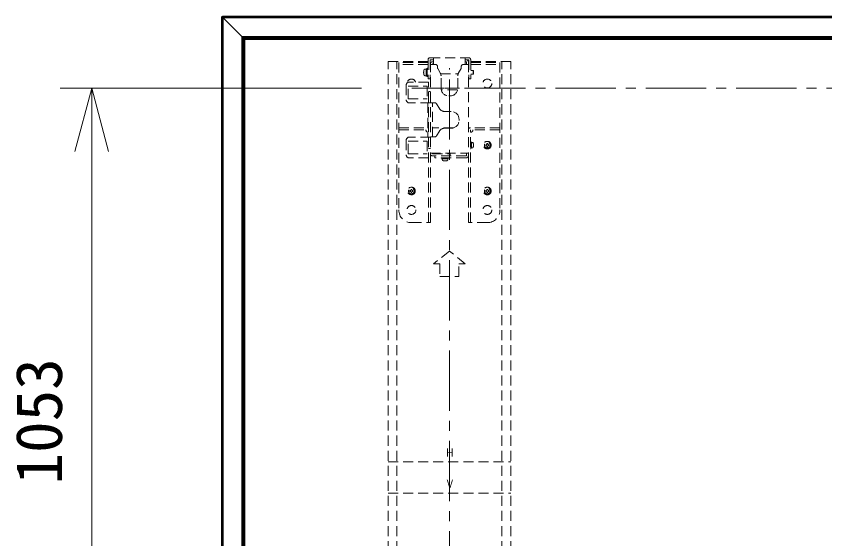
# Model space of a CAD drawing. Units: millimetres, scale not verified. Extents: x -62 to 63, y -57 to 57.
# Drawn here: x -53.04 to -21.07, y 12.24 to 32.9 of the extents above; entities that cross this region are included whole.
import ezdxf
from ezdxf.enums import TextEntityAlignment as Align

# ---------------------------------------------------------------- set-up
doc = ezdxf.new("R2010")
doc.units = ezdxf.units.MM
doc.header["$LTSCALE"] = 0.125
doc.linetypes.add('USER1', pattern=[28.575, 19.05, -3.175, 3.175, -3.175])
doc.linetypes.add('USER2', pattern=[4.7625, 3.175, -1.5875])
for name, color, linetype, lineweight in [('0-0_0', 7, 'Continuous', 20), ('0-4_SUNPO', 7, 'Continuous', 20), ('0-5_GAIKEI', 1, 'Continuous', 18)]:
    doc.layers.add(name, color=color, linetype=linetype, lineweight=lineweight)
doc.styles.add('ＭＳ ゴシック', font='')
doc.styles.get('ＭＳ ゴシック').set_extended_font_data('MS Gothic')

# ---------------------------------------------------------------- blocks, each defined once
blk = doc.blocks.new('_Open30')
at = {"layer": '0-0_0'}
blk.add_line((0, 0), (-1, 0), dxfattribs=at)
blk.add_lwpolyline([(-1, 0.26795), (0, 0), (-1, -0.26795)], dxfattribs=at)
blk = doc.blocks.new('D3')
at = {"layer": '0-4_SUNPO'}
for p, q in [((154.1021, 343.5532), (142.1918, 343.5532)), ((143.4418, 341.0532), (143.4418, 319.7282)), ((154.1021, 317.2282), (142.1918, 317.2282))]:
    blk.add_line(p, q, dxfattribs=at)
at = {"layer": '0-4_SUNPO', "xscale": 2.5, "yscale": 2.5}
for p, rotation in [((143.4418, 343.5532), 90), ((143.4418, 317.2282), 270)]:
    blk.add_blockref('_Open30', p, dxfattribs=dict(at, rotation=rotation))
at = {"layer": '0-4_SUNPO', "style": 'ＭＳ ゴシック'}
blk.add_text('1053', height=1.833, rotation=90, dxfattribs=at).set_placement((142.8168, 327.8907), align=Align.BOTTOM_LEFT)

msp = doc.modelspace()

# ---------------------------------------------------------------- linework, layer by layer
at = {"layer": '0-5_GAIKEI', "color": 7}
for p, q in [((-44.9213, 0.7574), (-44.9213, 32.8467)), ((-44.914, 32.8643), (-44.8912, 32.8872)), ((-44.8735, 32.8945), (-44.8588, 32.8945)), ((-44.8588, 32.8995), (10.8362, 32.8995))]:
    msp.add_line(p, q, dxfattribs=at)
at = {"layer": '0-5_GAIKEI'}
for p, q in [((-44.914, 32.8467), (-44.9213, 32.8467)), ((-44.9026, 32.8581), (-44.914, 32.8467)), ((-44.914, 32.8467), (-44.914, 0.7574)), ((-44.8787, 32.8342), (-44.9026, 32.8581)), ((-44.8787, 0.7699), (-44.8787, 32.8342)), ((-44.8529, 32.8342), (-44.8787, 32.8342)), ((-44.8735, 32.8872), (-44.8735, 32.8945)), ((-44.8588, 32.8872), (-44.8735, 32.8872)), ((-44.861, 0.7522), (-44.861, 32.8518)), ((-44.8588, 32.8577), (-44.8588, 32.8995)), ((10.8362, 32.8922), (-44.8588, 32.8922)), ((-44.8588, 32.8568), (10.8362, 32.8568)), ((10.8326, 32.8392), (-44.8553, 32.8392)), ((-44.0363, 32.0145), (-44.8442, 32.8224)), ((-44.1138, 32.092), (10.0912, 32.092)), ((-44.1138, 1.512), (-44.1138, 32.092)), ((10.0862, 32.087), (-44.1088, 32.087)), ((-44.1088, 32.087), (-44.1088, 1.517)), ((10.0737, 32.0745), (-44.0963, 32.0745)), ((-44.0963, 32.0745), (-44.0963, 1.5295)), ((-44.0488, 32.027), (10.0262, 32.027)), ((-44.0488, 1.577), (-44.0488, 32.027)), ((-44.0363, 32.0145), (10.0137, 32.0145)), ((-44.0363, 1.5895), (-44.0363, 32.0145)), ((-43.9963, 31.982), (-43.9963, 1.622))]:
    msp.add_line(p, q, dxfattribs=at)
at = {"layer": '0-5_GAIKEI', "color": 8, "linetype": 'USER2'}
for p, q in [((-38.3363, 1.0395), (-38.3363, 31.1145)), ((-38.3363, 31.1145), (-36.7538, 31.1145)), ((-37.9863, 1.0395), (-37.9863, 31.1145)), ((-36.7538, 31.0695), (-37.9113, 31.0695)), ((-37.9113, 31.0695), (-37.9113, 25.2395)), ((-36.7538, 31.177), (-36.7538, 30.427)), ((-36.6738, 31.257), (-35.1488, 31.257)), ((-36.6613, 24.7395), (-36.6613, 31.017)), ((-36.5363, 31.097), (-36.5813, 31.097)), ((-36.5813, 31.017), (-36.5813, 30.9895)), ((-36.5813, 31.017), (-36.5363, 31.017)), ((-36.5363, 31.257), (-36.5363, 30.9895)), ((-35.2863, 31.257), (-35.2863, 30.9895)), ((-35.2413, 31.097), (-35.2863, 31.097)), ((-35.2413, 30.9895), (-35.2413, 31.097)), ((-35.1613, 24.7395), (-35.1613, 31.097)), ((-35.0688, 31.177), (-35.0688, 30.427)), ((-35.0688, 31.1145), (-33.4863, 31.1145)), ((-35.0688, 31.0695), (-33.9113, 31.0695)), ((-33.9113, 31.0695), (-33.9113, 25.2395)), ((-33.8363, 1.0395), (-33.8363, 31.1145)), ((-33.4863, 1.0395), (-33.4863, 31.1145)), ((-36.7538, 30.9895), (-37.9113, 30.9895)), ((-36.8695, 30.8083), (-36.8313, 30.8083)), ((-36.8313, 30.5333), (-36.8313, 30.8208)), ((-36.8313, 30.8208), (-36.7938, 30.8208)), ((-36.8313, 30.6706), (-36.7938, 30.7081)), ((-36.7938, 30.8395), (-36.7538, 30.8395)), ((-36.7938, 30.8395), (-36.7938, 30.5145)), ((-36.4563, 30.9895), (-36.6738, 30.9895)), ((-36.3813, 30.8645), (-36.3813, 30.9119)), ((-36.3713, 30.827), (-36.2748, 30.66)), ((-35.4514, 30.827), (-35.5478, 30.66)), ((-35.4413, 30.9119), (-35.4413, 30.8645)), ((-35.3663, 30.9895), (-35.1488, 30.9895)), ((-35.0688, 30.9895), (-33.9113, 30.9895)), ((-35.0688, 30.752), (-34.9688, 30.752)), ((-34.9688, 30.752), (-34.9563, 30.7395)), ((-34.9688, 30.752), (-34.9688, 30.602)), ((-34.9563, 30.7395), (-34.9563, 30.6145)), ((-36.8695, 30.5458), (-36.8313, 30.5458)), ((-36.8313, 30.6459), (-36.7938, 30.6834)), ((-36.8313, 30.5333), (-36.7938, 30.5333)), ((-36.7938, 30.5145), (-36.7538, 30.5145)), ((-36.6738, 30.427), (-36.7538, 30.427)), ((-36.2589, 30.627), (-35.5638, 30.627)), ((-36.2413, 30.052), (-36.2413, 30.535)), ((-35.5813, 30.052), (-35.5813, 30.535)), ((-35.1488, 30.427), (-35.0688, 30.427)), ((-35.0688, 30.602), (-34.9688, 30.602)), ((-34.9688, 30.602), (-34.9563, 30.6145)), ((-34.9563, 30.677), (-34.9563, 30.677)), ((-37.6163, 30.1708), (-37.6163, 29.5958)), ((-37.5413, 29.6333), (-37.5413, 30.1333)), ((-37.5413, 30.1333), (-36.7913, 30.1333)), ((-36.7413, 30.2958), (-37.4913, 30.2958)), ((-36.7913, 30.1333), (-36.7913, 29.6333)), ((-36.7413, 24.7395), (-36.7413, 30.2958)), ((-36.505, 30.052), (-35.3007, 30.052)), ((-36.6613, 29.9208), (-36.7413, 29.9208)), ((-35.5878, 29.9895), (-36.2349, 29.9895)), ((-35.9363, 29.747), (-35.8863, 29.747)), ((-37.5413, 29.6333), (-36.7913, 29.6333)), ((-36.6613, 29.4708), (-37.4913, 29.4708)), ((-36.7663, 29.4708), (-36.7663, 28.1208)), ((-36.6613, 29.472), (-36.4792, 29.472)), ((-36.5813, 28.132), (-36.5813, 29.472)), ((-36.4146, 29.435), (-36.3088, 29.2553)), ((-35.8363, 29.132), (-36.0933, 29.132)), ((-35.5313, 28.777), (-35.5313, 28.827)), ((-37.9113, 28.4895), (-36.7663, 28.4895)), ((-35.7345, 28.4895), (-36.5813, 28.4895)), ((-35.8363, 28.472), (-36.0933, 28.472)), ((-33.9113, 28.4895), (-35.0813, 28.4895)), ((-37.9113, 28.4095), (-36.7663, 28.4095)), ((-36.8363, 28.3895), (-36.8363, 28.4095)), ((-36.6613, 28.132), (-36.4792, 28.132)), ((-36.4146, 28.169), (-36.3088, 28.3488)), ((-35.0813, 24.7395), (-35.0813, 28.4095)), ((-33.9113, 28.4095), (-35.0813, 28.4095)), ((-35.0613, 28.3145), (-35.0813, 28.3145)), ((-34.9863, 28.3895), (-34.9863, 28.4095)), ((-37.6163, 27.9958), (-37.6163, 27.4208)), ((-37.5413, 27.4583), (-37.5413, 27.9583)), ((-37.5413, 27.9583), (-36.7913, 27.9583)), ((-36.6613, 28.1208), (-37.4913, 28.1208)), ((-36.7913, 27.9583), (-36.7913, 27.4583)), ((-35.0613, 27.952), (-35.0813, 27.952)), ((-35.0613, 27.652), (-35.0613, 27.952)), ((-35.0613, 27.9145), (-35.0413, 27.9145)), ((-35.0413, 27.8074), (-35.0613, 27.8355)), ((-35.0413, 27.9145), (-35.0065, 27.9127)), ((-35.0413, 27.6895), (-35.0413, 27.9145)), ((-34.4726, 27.817), (-34.4726, 27.787)), ((-34.4263, 27.8633), (-34.3963, 27.8633)), ((-34.3501, 27.817), (-34.3501, 27.787)), ((-36.6613, 27.6708), (-36.7413, 27.6708)), ((-35.0613, 27.652), (-35.0813, 27.652)), ((-35.0413, 27.7642), (-35.0613, 27.7923)), ((-35.0613, 27.6895), (-35.0413, 27.6895)), ((-35.0413, 27.6895), (-35.0065, 27.6913)), ((-34.4263, 27.7408), (-34.3963, 27.7408)), ((-37.5413, 27.4583), (-36.7913, 27.4583)), ((-36.7413, 27.2958), (-37.4913, 27.2958)), ((-36.6613, 27.4895), (-35.1613, 27.4895)), ((-36.5813, 27.4895), (-36.5813, 27.462)), ((-35.2413, 27.382), (-36.5813, 27.382)), ((-36.4863, 27.302), (-36.4863, 27.382)), ((-35.2413, 27.302), (-36.4863, 27.302)), ((-36.2313, 27.282), (-36.2313, 27.302)), ((-36.2313, 27.282), (-35.9313, 27.282)), ((-36.1938, 27.282), (-36.1938, 27.262)), ((-36.1938, 27.262), (-36.192, 27.2272)), ((-36.1191, 27.262), (-36.091, 27.282)), ((-36.076, 27.262), (-36.0479, 27.282)), ((-35.9688, 27.282), (-35.9688, 27.262)), ((-35.9313, 27.282), (-35.9313, 27.302)), ((-35.2413, 27.382), (-35.2413, 27.4895)), ((-37.4726, 26.0045), (-37.4726, 25.9745)), ((-37.4263, 26.0508), (-37.3963, 26.0508)), ((-37.4263, 25.9283), (-37.3963, 25.9283)), ((-37.3501, 26.0045), (-37.3501, 25.9745)), ((-34.4726, 26.0045), (-34.4726, 25.9745)), ((-34.4263, 26.0508), (-34.3963, 26.0508)), ((-34.4263, 25.9283), (-34.3963, 25.9283)), ((-34.3501, 26.0045), (-34.3501, 25.9745)), ((-37.4113, 24.7395), (-36.6613, 24.7395)), ((-34.4113, 24.7395), (-35.1613, 24.7395)), ((-35.2863, 23.1145), (-35.9113, 23.6145)), ((-36.2863, 23.1145), (-36.2863, 22.6145)), ((-35.5363, 23.1145), (-35.2863, 23.1145)), ((-35.5363, 22.6145), (-35.5363, 23.1145)), ((-36.2863, 22.6145), (-35.5363, 22.6145)), ((-38.3363, 15.2895), (-33.4863, 15.2895)), ((-38.3363, 14.0395), (-33.4863, 14.0395))]:
    msp.add_line(p, q, dxfattribs=at)
at = {"layer": '0-5_GAIKEI', "color": 9, "linetype": 'USER1'}
for p, q in [((-35.9113, 3.0167), (-35.9113, 30.8417)), ((2.8142, 30.052), (-37.3917, 30.052))]:
    msp.add_line(p, q, dxfattribs=at)
at = {"layer": '0-5_GAIKEI'}
for points in [[(-44.8735, 32.8872), (-44.8849, 32.8758), (-44.861, 32.8518), (-44.8585, 32.8518)], [(-44.8588, 32.8568), (-44.8588, 32.8564), (-44.8588, 32.856), (-44.8588, 32.8556), (-44.8588, 32.8551), (-44.8587, 32.8547), (-44.8587, 32.8542), (-44.8587, 32.8538), (-44.8586, 32.8533), (-44.8586, 32.8528), (-44.8585, 32.8524), (-44.8585, 32.8519), (-44.8584, 32.8514), (-44.8584, 32.8509), (-44.8583, 32.8504), (-44.8582, 32.8499), (-44.8581, 32.8494), (-44.858, 32.8488), (-44.8579, 32.8483), (-44.8578, 32.8478), (-44.8577, 32.8473), (-44.8576, 32.8467), (-44.8575, 32.8462), (-44.8573, 32.8456), (-44.8572, 32.8451), (-44.8571, 32.8446), (-44.8569, 32.844), (-44.8568, 32.8435), (-44.8566, 32.8429), (-44.8564, 32.8424), (-44.8562, 32.8419), (-44.8561, 32.8413), (-44.8559, 32.8408), (-44.8557, 32.8402), (-44.8555, 32.8397), (-44.8553, 32.8392)], [(-44.8529, 32.8342), (-44.8532, 32.8347), (-44.8535, 32.8352), (-44.8537, 32.8357), (-44.854, 32.8362), (-44.8542, 32.8368), (-44.8545, 32.8373), (-44.8547, 32.8378), (-44.8549, 32.8384), (-44.8552, 32.8389), (-44.8554, 32.8394), (-44.8556, 32.84), (-44.8558, 32.8405), (-44.856, 32.8411), (-44.8562, 32.8416), (-44.8563, 32.8421), (-44.8565, 32.8426), (-44.8567, 32.8432), (-44.8568, 32.8437), (-44.857, 32.8442), (-44.8571, 32.8447), (-44.8572, 32.8452), (-44.8574, 32.8458), (-44.8575, 32.8463), (-44.8576, 32.8468), (-44.8577, 32.8473), (-44.8578, 32.8478), (-44.8579, 32.8482), (-44.858, 32.8487), (-44.8581, 32.8492), (-44.8582, 32.8496), (-44.8582, 32.8501), (-44.8583, 32.8505), (-44.8584, 32.851), (-44.8584, 32.8514), (-44.8585, 32.8518)], [(9.9737, 1.622), (9.9737, 31.982), (-43.9963, 31.982)]]:
    msp.add_lwpolyline(points, dxfattribs=at)
at = {"layer": '0-5_GAIKEI', "color": 8, "linetype": 'USER2'}
for points in [[(-36.5363, 31.177), (-36.6738, 31.177), (-36.6738, 30.427)], [(-35.2863, 31.177), (-35.1488, 31.177), (-35.1488, 30.427)], [(-36.5813, 27.462), (-35.8813, 27.462), (-35.8813, 27.382)], [(-36.1938, 27.262), (-35.9688, 27.262), (-35.9707, 27.2272)], [(-35.9113, 23.6145), (-36.5363, 23.1145), (-36.2863, 23.1145)]]:
    msp.add_lwpolyline(points, dxfattribs=at)
for centre, radius in [((-34.4113, 30.2395), 0.175), ((-34.4113, 27.802), 0.15), ((-34.4113, 27.802), 0.1125), ((-37.4113, 25.9895), 0.15), ((-37.4113, 25.9895), 0.1125), ((-34.4113, 25.9895), 0.15), ((-34.4113, 25.9895), 0.1125), ((-37.4113, 25.2395), 0.175), ((-34.4113, 25.2395), 0.175)]:
    msp.add_circle(centre, radius, dxfattribs=at)
at = {"layer": '0-5_GAIKEI', "color": 7}
for centre, start, end in [((-44.8963, 32.8467), 135, 180), ((-44.8735, 32.8695), 90, 135)]:
    msp.add_arc(centre, 0.025, start, end, dxfattribs=at)
at = {"layer": '0-5_GAIKEI'}
for centre, radius, start, end in [((-44.8088, 32.8577), 0.05, 181.0182, 186.76324), ((-44.8088, 32.8577), 0.05, 201.79707, 225), ((-44.8088, 32.8577), 0.05, 208.12004, 225), ((-44.0113, 31.9895), 0.025, 90, 180)]:
    msp.add_arc(centre, radius, start, end, dxfattribs=at)
at = {"layer": '0-5_GAIKEI', "color": 8, "linetype": 'USER2'}
for centre, radius, start, end in [((-36.6738, 31.177), 0.08, 90, 180), ((-36.5813, 31.017), 0.08, 90, 180), ((-35.2413, 31.097), 0.08, 0, 90), ((-35.1488, 31.177), 0.08, 0, 90), ((-36.5788, 30.677), 0.35, 163.92714, 196.07286), ((-36.8695, 30.7608), 0.0475, 90, 163.92714), ((-36.4586, 30.9123), 0.0772, 359.72208, 88.32849), ((-36.3063, 30.8645), 0.075, 180, 210), ((-35.5163, 30.8645), 0.075, 330, 0), ((-35.3641, 30.9123), 0.0772, 91.67151, 180.27791), ((-37.4113, 30.2395), 0.175, 18.76179, 175.70804), ((-36.8695, 30.5933), 0.0475, 196.07286, 270), ((-36.4913, 30.535), 0.25, 0, 30), ((-35.3313, 30.535), 0.25, 150, 180), ((-37.4913, 30.1708), 0.125, 90, 180), ((-35.9363, 30.052), 0.305, 180, 270), ((-35.8863, 30.052), 0.305, 270, 0), ((-37.4913, 29.5958), 0.125, 180, 270), ((-36.4792, 29.397), 0.075, 30.46555, 90), ((-36.0933, 29.382), 0.25, 210.46555, 270), ((-35.8363, 28.827), 0.305, 0, 90), ((-35.8363, 28.777), 0.305, 270, 0), ((-36.0933, 28.222), 0.25, 90, 149.53445), ((-35.0813, 28.4095), 0.08, 90, 180), ((-36.7613, 28.3895), 0.075, 180, 266.17745), ((-36.4792, 28.207), 0.075, 270, 329.53445), ((-35.0613, 28.3895), 0.075, 270, 0), ((-37.4913, 27.9958), 0.125, 90, 180), ((-35.0086, 27.8727), 0.04, 15.78599, 87), ((-35.2588, 27.802), 0.3, 344.21401, 15.78599), ((-34.4726, 27.8633), 0.0462, 270, 0), ((-34.3501, 27.8633), 0.0462, 180, 270), ((-35.0086, 27.7313), 0.04, 273, 344.21401), ((-34.4726, 27.7408), 0.0462, 0, 90), ((-34.3501, 27.7408), 0.0462, 90, 180), ((-37.4913, 27.4208), 0.125, 180, 270), ((-36.5813, 27.462), 0.08, 180, 270), ((-36.1521, 27.2293), 0.04, 183, 254.21401), ((-36.0813, 27.4795), 0.3, 254.21401, 285.78599), ((-36.0106, 27.2293), 0.04, 285.78599, 357), ((-35.2413, 27.382), 0.08, 270, 0), ((-37.4726, 26.0508), 0.0462, 270, 0), ((-37.4726, 25.9283), 0.0462, 0, 90), ((-37.3501, 26.0508), 0.0462, 180, 270), ((-37.3501, 25.9283), 0.0462, 90, 180), ((-34.4726, 26.0508), 0.0462, 270, 0), ((-34.4726, 25.9283), 0.0462, 0, 90), ((-34.3501, 26.0508), 0.0462, 180, 270), ((-34.3501, 25.9283), 0.0462, 90, 180), ((-37.4113, 25.2395), 0.5, 180, 270), ((-34.4113, 25.2395), 0.5, 270, 0)]:
    msp.add_arc(centre, radius, start, end, dxfattribs=at)
at = {"layer": '0-5_GAIKEI'}
for centre, major_axis, ratio, start_param, end_param in [((-44.8963, 32.8467), (0.0177, -0.0177), 0.57735, 3.1415927, 4.1887902), ((-44.8849, 32.8581), (0.0177, -0.0177), 0.57735, 3.1415927, 4.1887902), ((-44.8849, 32.8581), (0.0177, -0.0177), 0.57735, 2.0943951, 3.1415927), ((-44.8849, 32.8581), (-0.0177, -0.0177), 0.57735, 4.1887902, 5.2359878), ((-44.8735, 32.8695), (0.0177, -0.0177), 0.57735, 2.0943951, 3.1415927), ((-44.861, 32.8342), (-0.0177, -0.0177), 0.57735, 4.1887902, 5.2359878), ((-44.8088, 32.8577), (-0.0005, 0.05), 0.999888, 1.5615535, 1.5793234)]:
    msp.add_ellipse(centre, major_axis=major_axis, ratio=ratio, start_param=start_param, end_param=end_param, dxfattribs=at)

# ---------------------------------------------------------------- block references
at = {"layer": '0-4_SUNPO'}
msp.add_blockref('D3', (-193.4938, -313.5011), dxfattribs=at)

# ---------------------------------------------------------------- texts
at = {"layer": '0-5_GAIKEI', "color": 7, "style": 'ＭＳ ゴシック', "width": 0.85}
for s, p in [('Ｈ', (-36.0811, 15.3927)), ('Ｖ', (-36.0811, 14.1552))]:
    msp.add_text(s, height=0.3165, dxfattribs=at).set_placement(p, align=Align.BOTTOM_LEFT)

doc.saveas('drawing.dxf')
